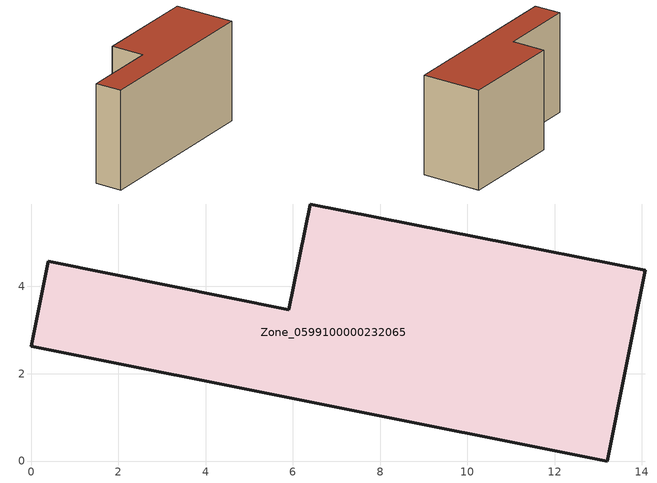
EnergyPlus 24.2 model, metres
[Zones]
Zone_0599100000232065
 floor ground (C_G): 13.21,0 0,2.63 0.39,4.58 5.91,3.47 6.4,5.89 14.08,4.37 z0
 wall outside (C_F): 5.91,3.47 0.39,4.58 0,2.63 13.21,0 14.08,4.37 6.4,5.89 5.91,3.47 z0:7.37
 roof outside (C_R): 14.08,4.37 6.4,5.89 5.91,3.47 0.39,4.58 0,2.63 13.21,0 z7.37
[BUILDING]
Pand.0599100000232065: North Axis=0; Terrain=City; Loads Convergence Tolerance Value=0.04; Temperature Convergence Tolerance Value=0.4; Solar Distribution=FullExterior; Maximum Number of Warmup Days=25; Minimum Number of Warmup Days=1
[Site:Location]
Rotterdam.The.Hague.AP_ZH_NLD Design_Conditions: Latitude=51.96; Longitude=4.45; Time Zone=1; Elevation=-4.5
[SITE:GROUNDTEMPERATURE:BUILDINGSURFACE]
18, 18, 18, 18, 18, 18, 18, 18, 18, 18, 18, 18
[MATERIAL] Thermal Absorptance=0.9; Solar Absorptance=0.7; Visible Absorptance=0.7
Name | Roughness | Thickness | Conductivity | Density | Specific Heat
G.TI.1946 | MediumSmooth | 0.15 | 1 | 540 | 1210
F.TI.1946 | Rough | 0.3 | 0.857143 | 1920 | 840
R.TI.1946 | MediumRough | 0.2 | 0.1 | 1500 | 1000
[CONSTRUCTION]
C_G: G.TI.1946
C_F: F.TI.1946
C_R: R.TI.1946
[ZONE]
Zone_0599100000232065: Type=1; Multiplier=1; Ceiling Height=Autocalculate; Volume=Autocalculate; Floor Area=autocalculate; Part of Total Floor Area=Yes
[ZONEINFILTRATION:DESIGNFLOWRATE]
Infil_Zone_0599100000232065: Zone or ZoneList or Space or SpaceList=Zone_0599100000232065; Schedule=AlwaysOn; Design Flow Rate Calculation Method=Flow/Area; Flow Rate per Floor Area=0.003; Constant Term Coefficient=1; Temperature Term Coefficient=0; Velocity Term Coefficient=0; Velocity Squared Term Coefficient=0
[HVACTEMPLATE:ZONE:IDEALLOADSAIRSYSTEM]
Zone_0599100000232065: Maximum Heating Supply Air Temperature=50; Minimum Cooling Supply Air Temperature=13; Maximum Heating Supply Air Humidity Ratio=0.0156; Minimum Cooling Supply Air Humidity Ratio=0.0077; Heating Limit=NoLimit; Cooling Limit=NoLimit; Dehumidification Control Type=ConstantSensibleHeatRatio; Cooling Sensible Heat Ratio=0.7; Dehumidification Setpoint=60; Humidification Control Type=None; Humidification Setpoint=30; Outdoor Air Method=None; Outdoor Air Flow Rate per Person=0.00944; Outdoor Air Flow Rate per Zone Floor Area=0; Outdoor Air Flow Rate per Zone=0; Demand Controlled Ventilation Type=None; Outdoor Air Economizer Type=NoEconomizer; Heat Recovery Type=None; Sensible Heat Recovery Effectiveness=0.7; Latent Heat Recovery Effectiveness=0.65
[ZONECONTROL:THERMOSTAT]
ThermostatControl_Zone_0599100000232065: Zone or ZoneList=Zone_0599100000232065; Control Type Schedule=DualSetpointControlType; Control 1=Thermostat_Zone_0599100000232065; Temperature Difference Between Cutout And Setpoint=0
[THERMOSTATSETPOINT:DUALSETPOINT]
Thermostat_Zone_0599100000232065: Heating Setpoint Temperature Schedule=HeatingSetpoint_Zone_0599100000232065; Cooling Setpoint Temperature Schedule=CoolingSetpoint_Zone_0599100000232065
[SCHEDULE:COMPACT]
HeatingSetpoint_Zone_0599100000232065: Through: 12/31, For: AllDays, Until: 24:00, 21
CoolingSetpoint_Zone_0599100000232065: Through: 12/31, For: AllDays, Until: 24:00, 24
DualSetpointControlType: Through: 12/31, For: AllDays, Until: 24:00, 4
AlwaysOn: Through: 12/31, For: AllDays, Until: 24:00, 1
